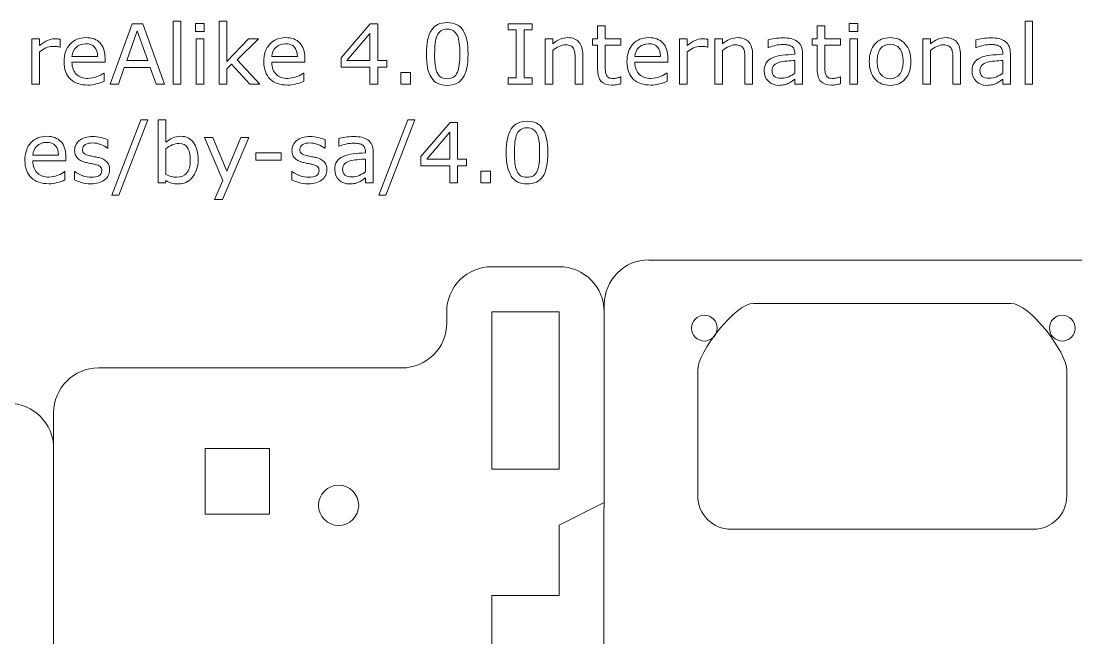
# Model space of a CAD drawing. Header units: inches. Extents: x -10 to 269, y 89 to 239.
# Drawn here: x 119.2 to 213.5, y 156.9 to 212.1 of the extents above; entities that cross this region are included whole.
import ezdxf

# ---------------------------------------------------------------- set-up
doc = ezdxf.new("R2010")
doc.units = ezdxf.units.IN
doc.header["$MEASUREMENT"] = 0
doc.layers.add('LAYER_1_0', color=7, linetype='Continuous')

# ---------------------------------------------------------------- blocks, each defined once
blk = doc.blocks.new('block 17')
at = {"layer": 'LAYER_1_0', "color": 1, "lineweight": 5}
blk.add_lwpolyline([(167.271, 172.037), (167.271, 186.108), (161.241, 186.108), (161.241, 172.037), (167.271, 172.037)], dxfattribs=at)
blk = doc.blocks.new('block 35')
at = {"layer": 'LAYER_1_0', "color": 7, "lineweight": 5}
blk.add_open_spline([(161.241, 101.69), (160.176, 101.69), (159.153, 102.113), (158.399, 102.868), (157.645, 103.621), (157.222, 104.644), (157.222, 105.71), (157.222, 105.71), (157.222, 106.715), (157.222, 106.715), (157.222, 108.935), (155.423, 110.734), (153.203, 110.734), (153.203, 110.734), (126.093, 110.734), (126.093, 110.734), (123.874, 110.734), (122.074, 112.535), (122.074, 114.755), (122.074, 114.755), (122.074, 177.062), (122.074, 177.062), (122.074, 177.062), (122.078, 177.062), (122.078, 177.062), (122.078, 179.283), (123.877, 181.081), (126.097, 181.081), (126.097, 181.081), (153.203, 181.081), (153.203, 181.081), (155.423, 181.081), (157.222, 182.882), (157.222, 185.102), (157.222, 185.102), (157.222, 186.108), (157.222, 186.108), (157.222, 187.172), (157.645, 188.196), (158.399, 188.949), (159.153, 189.703), (160.176, 190.126), (161.241, 190.126), (161.241, 190.126), (167.271, 190.126), (167.271, 190.126), (169.491, 190.126), (171.29, 188.327), (171.29, 186.108), (171.29, 186.108), (171.29, 169.055), (171.29, 169.055), (171.29, 169.055), (167.271, 167.013), (167.271, 167.013), (167.271, 167.013), (167.271, 160.732), (167.271, 160.732), (167.271, 160.732), (161.241, 160.732), (161.241, 160.732), (161.241, 160.732), (161.241, 154.641), (161.241, 154.641), (161.241, 154.641), (167.271, 154.641), (167.271, 154.641), (167.271, 154.641), (167.271, 137.166), (167.271, 137.166), (167.271, 137.166), (161.241, 137.166), (161.241, 137.166), (161.241, 137.166), (161.241, 131.136), (161.241, 131.136), (161.241, 131.136), (167.271, 131.136), (167.271, 131.136), (167.271, 131.136), (167.271, 124.804), (167.271, 124.804), (167.271, 124.804), (171.29, 122.761), (171.29, 122.761), (171.29, 122.761), (171.29, 105.71), (171.29, 105.71), (171.29, 103.489), (169.491, 101.69), (167.271, 101.69), (167.271, 101.69), (161.241, 101.69), (161.241, 101.69)], degree=3, knots=[0, 0, 0, 0, 1, 1, 1, 2, 2, 2, 3, 3, 3, 4, 4, 4, 5, 5, 5, 6, 6, 6, 7, 7, 7, 8, 8, 8, 9, 9, 9, 10, 10, 10, 11, 11, 11, 12, 12, 12, 13, 13, 13, 14, 14, 14, 15, 15, 15, 16, 16, 16, 17, 17, 17, 18, 18, 18, 19, 19, 19, 20, 20, 20, 21, 21, 21, 22, 22, 22, 23, 23, 23, 24, 24, 24, 25, 25, 25, 26, 26, 26, 27, 27, 27, 28, 28, 28, 29, 29, 29, 30, 30, 30, 31, 31, 31, 31], dxfattribs=at)
blk = doc.blocks.new('block 49')
at = {"layer": 'LAYER_1_0', "color": 7, "lineweight": 5}
blk.add_open_spline([(68.298, 185.946), (68.298, 185.946), (68.298, 171.882), (68.298, 171.882), (68.298, 171.882), (73.824, 171.882), (73.824, 171.882), (73.824, 171.882), (73.824, 160.571), (73.824, 160.571), (73.824, 160.571), (73.83, 160.511), (73.83, 160.511), (73.83, 160.511), (84.963, 160.511), (84.963, 160.511), (84.963, 160.511), (84.963, 154.481), (84.963, 154.481), (84.963, 154.481), (73.83, 154.481), (73.83, 154.481), (73.83, 154.481), (73.824, 154.388), (73.824, 154.388), (73.824, 154.388), (73.824, 137.006), (73.824, 137.006), (73.824, 137.006), (84.895, 137.006), (84.895, 137.006), (84.895, 137.006), (84.895, 130.976), (84.895, 130.976), (84.895, 130.976), (73.824, 130.976), (73.824, 130.976), (73.824, 130.976), (73.824, 119.619), (73.824, 119.619), (73.824, 119.619), (68.298, 119.619), (68.298, 119.619), (68.298, 119.619), (68.298, 105.548), (68.298, 105.548), (68.298, 105.548), (73.824, 105.548), (73.824, 105.548), (73.824, 105.548), (73.824, 101.529), (73.824, 101.529), (73.824, 101.529), (81.865, 101.529), (81.865, 101.529), (84.087, 101.529), (85.885, 103.327), (85.885, 105.548), (85.885, 105.548), (85.998, 109.511), (85.998, 109.511), (85.998, 111.73), (87.798, 113.529), (90.019, 113.529), (90.019, 113.529), (118.167, 113.529), (118.167, 113.529), (120.387, 113.529), (122.074, 115.389), (122.074, 117.608), (122.074, 117.608), (122.074, 173.892), (122.074, 173.892), (122.074, 176.111), (120.275, 177.91), (118.056, 177.91), (118.056, 177.91), (89.905, 177.91), (89.905, 177.91), (87.685, 177.91), (85.885, 179.71), (85.885, 181.929), (85.885, 181.929), (85.885, 185.946), (85.885, 185.946), (85.885, 188.165), (84.087, 189.964), (81.865, 189.964), (81.865, 189.964), (73.824, 189.964), (73.824, 189.964), (73.824, 189.964), (73.824, 185.946), (73.824, 185.946), (73.824, 185.946), (68.298, 185.946), (68.298, 185.946)], degree=3, knots=[0, 0, 0, 0, 1, 1, 1, 2, 2, 2, 3, 3, 3, 4, 4, 4, 5, 5, 5, 6, 6, 6, 7, 7, 7, 8, 8, 8, 9, 9, 9, 10, 10, 10, 11, 11, 11, 12, 12, 12, 13, 13, 13, 14, 14, 14, 15, 15, 15, 16, 16, 16, 17, 17, 17, 18, 18, 18, 19, 19, 19, 20, 20, 20, 21, 21, 21, 22, 22, 22, 23, 23, 23, 24, 24, 24, 25, 25, 25, 26, 26, 26, 27, 27, 27, 28, 28, 28, 29, 29, 29, 30, 30, 30, 31, 31, 31, 32, 32, 32, 32], dxfattribs=at)
blk = doc.blocks.new('block 51')
at = {"layer": 'LAYER_1_0', "color": 1, "lineweight": 5}
blk.add_open_spline([(149.352, 168.793), (149.352, 169.787), (148.547, 170.593), (147.553, 170.593), (146.558, 170.593), (145.752, 169.787), (145.752, 168.793), (145.752, 167.799), (146.558, 166.993), (147.553, 166.993), (148.547, 166.993), (149.352, 167.799), (149.352, 168.793)], degree=3, knots=[0, 0, 0, 0, 1, 1, 1, 2, 2, 2, 3, 3, 3, 4, 4, 4, 4], dxfattribs=at)
blk = doc.blocks.new('block 52')
at = {"layer": 'LAYER_1_0', "color": 1, "lineweight": 5}
blk.add_lwpolyline([(135.615, 168.002), (141.367, 168.002), (141.367, 173.878), (135.615, 173.878), (135.615, 168.002)], dxfattribs=at)
blk = doc.blocks.new('block 53')
at = {"layer": 'LAYER_1_0', "color": 1, "lineweight": 5}
blk.add_open_spline([(181.398, 184.635), (181.398, 185.27), (180.883, 185.785), (180.248, 185.785), (179.613, 185.785), (179.098, 185.27), (179.098, 184.635), (179.098, 183.999), (179.613, 183.485), (180.248, 183.485), (180.883, 183.485), (181.398, 183.999), (181.398, 184.635)], degree=3, knots=[0, 0, 0, 0, 1, 1, 1, 2, 2, 2, 3, 3, 3, 4, 4, 4, 4], dxfattribs=at)
blk = doc.blocks.new('block 54')
at = {"layer": 'LAYER_1_0', "color": 1, "lineweight": 5}
blk.add_open_spline([(213.397, 184.635), (213.397, 185.27), (212.883, 185.785), (212.248, 185.785), (211.612, 185.785), (211.098, 185.27), (211.098, 184.635), (211.098, 183.999), (211.612, 183.485), (212.248, 183.485), (212.883, 183.485), (213.397, 183.999), (213.397, 184.635)], degree=3, knots=[0, 0, 0, 0, 1, 1, 1, 2, 2, 2, 3, 3, 3, 4, 4, 4, 4], dxfattribs=at)
blk = doc.blocks.new('block 57')
at = {"layer": 'LAYER_1_0', "color": 1, "lineweight": 5}
blk.add_open_spline([(209.651, 166.65), (211.308, 166.65), (212.651, 167.993), (212.651, 169.65), (212.651, 169.65), (212.651, 180.849), (212.651, 180.849), (212.651, 182.505), (209.307, 186.849), (207.651, 186.849), (207.651, 186.849), (184.652, 186.849), (184.652, 186.849), (182.995, 186.849), (179.652, 182.505), (179.652, 180.849), (179.652, 180.849), (179.652, 169.65), (179.652, 169.65), (179.652, 167.993), (180.995, 166.65), (182.652, 166.65), (182.652, 166.65), (209.651, 166.65), (209.651, 166.65)], degree=3, knots=[0, 0, 0, 0, 1, 1, 1, 2, 2, 2, 3, 3, 3, 4, 4, 4, 5, 5, 5, 6, 6, 6, 7, 7, 7, 8, 8, 8, 8], dxfattribs=at)
blk = doc.blocks.new('block 58')
at = {"layer": 'LAYER_1_0', "color": 7, "lineweight": 5}
blk.add_open_spline([(202.71, 140.5), (202.71, 140.5), (222.537, 140.5), (222.537, 140.5), (222.537, 140.5), (222.537, 166.731), (222.537, 166.731), (222.537, 166.731), (228.012, 166.743), (228.012, 166.743), (228.012, 166.743), (228.002, 171.941), (228.002, 171.941), (228.002, 171.941), (220.596, 171.925), (220.596, 171.925), (220.596, 171.925), (220.6, 169.713), (220.6, 169.713), (220.6, 169.713), (217.693, 169.707), (217.693, 169.707), (217.693, 169.707), (217.687, 171.919), (217.687, 171.919), (217.687, 171.919), (215.347, 171.914), (215.347, 171.914), (215.347, 171.914), (215.341, 175.453), (215.341, 175.453), (215.341, 175.453), (217.681, 175.458), (217.681, 175.458), (217.681, 175.458), (217.676, 177.669), (217.676, 177.669), (217.676, 177.669), (220.583, 177.675), (220.583, 177.675), (220.583, 177.675), (220.589, 175.464), (220.589, 175.464), (220.589, 175.464), (227.993, 175.482), (227.993, 175.482), (227.993, 175.482), (227.981, 180.678), (227.981, 180.678), (227.981, 180.678), (222.537, 180.666), (222.537, 180.666), (222.537, 180.666), (222.537, 188.825), (222.537, 188.825), (222.537, 188.825), (219.278, 190.725), (219.278, 190.725), (219.278, 190.725), (175.295, 190.725), (175.295, 190.725), (175.295, 190.725), (175.295, 190.747), (175.295, 190.747), (173.086, 190.747), (171.296, 188.94), (171.296, 186.711), (171.296, 186.711), (171.259, 150.344), (171.259, 150.344), (171.259, 148.134), (173.066, 146.343), (175.295, 146.343), (175.295, 146.343), (185.913, 146.343), (185.913, 146.343), (185.913, 146.343), (189.738, 140.5), (189.738, 140.5), (189.738, 140.5), (197.205, 140.5), (197.205, 140.5), (197.205, 140.5), (197.205, 140.478), (197.205, 140.478), (197.205, 140.478), (197.205, 134.972), (197.205, 134.972), (197.205, 134.972), (202.71, 134.972), (202.71, 134.972), (202.71, 134.972), (202.71, 140.478), (202.71, 140.478), (202.71, 140.478), (202.71, 140.5), (202.71, 140.5)], degree=3, knots=[0, 0, 0, 0, 1, 1, 1, 2, 2, 2, 3, 3, 3, 4, 4, 4, 5, 5, 5, 6, 6, 6, 7, 7, 7, 8, 8, 8, 9, 9, 9, 10, 10, 10, 11, 11, 11, 12, 12, 12, 13, 13, 13, 14, 14, 14, 15, 15, 15, 16, 16, 16, 17, 17, 17, 18, 18, 18, 19, 19, 19, 20, 20, 20, 21, 21, 21, 22, 22, 22, 23, 23, 23, 24, 24, 24, 25, 25, 25, 26, 26, 26, 27, 27, 27, 28, 28, 28, 29, 29, 29, 30, 30, 30, 31, 31, 31, 32, 32, 32, 32], dxfattribs=at)
blk = doc.blocks.new('block 65')
at = {"layer": 'LAYER_1_0', "color": 7, "lineweight": 5}
for points in [[(132, 206.452), (131.238, 206.452), (130.713, 207.951), (128.39, 207.951), (127.866, 206.452), (127.138, 206.452), (129.093, 211.843), (130.045, 211.843), (132, 206.452)], [(133.459, 206.452), (132.776, 206.452), (132.776, 212.085), (133.459, 212.085), (133.459, 206.452)], [(135.537, 211.17), (134.765, 211.17), (134.765, 211.876), (135.537, 211.876), (135.537, 211.17)], [(140.513, 206.452), (139.611, 206.452), (137.986, 208.221), (137.547, 207.803), (137.547, 206.452), (136.864, 206.452), (136.864, 212.085), (137.547, 212.085), (137.547, 208.487), (139.504, 210.498), (140.38, 210.498), (138.495, 208.629), (140.513, 206.452)], [(151.853, 207.973), (151.048, 207.973), (151.048, 206.452), (150.354, 206.452), (150.354, 207.973), (147.774, 207.973), (147.774, 208.806), (150.383, 211.843), (151.048, 211.843), (151.048, 208.558), (151.853, 208.558), (151.853, 207.973)], [(164.842, 206.452), (162.714, 206.452), (162.714, 207.003), (163.42, 207.003), (163.42, 211.292), (162.714, 211.292), (162.714, 211.843), (164.842, 211.843), (164.842, 211.292), (164.136, 211.292), (164.136, 207.003), (164.842, 207.003), (164.842, 206.452)], [(193.975, 211.17), (193.203, 211.17), (193.203, 211.876), (193.975, 211.876), (193.975, 211.17)], [(209.597, 206.452), (208.914, 206.452), (208.914, 212.085), (209.597, 212.085), (209.597, 206.452)], [(130.49, 208.569), (129.552, 211.209), (128.61, 208.569), (130.49, 208.569)], [(135.493, 206.452), (134.809, 206.452), (134.809, 210.498), (135.493, 210.498), (135.493, 206.452)], [(150.354, 208.558), (150.354, 210.963), (148.288, 208.558), (150.354, 208.558)], [(193.931, 206.452), (193.247, 206.452), (193.247, 210.498), (193.931, 210.498), (193.931, 206.452)], [(153.984, 206.452), (153.124, 206.452), (153.124, 207.488), (153.984, 207.488), (153.984, 206.452)], [(130.506, 203.266), (127.913, 196.53), (127.287, 196.53), (129.869, 203.266), (130.506, 203.266)], [(154.381, 203.266), (151.787, 196.53), (151.161, 196.53), (153.743, 203.266), (154.381, 203.266)], [(158.991, 199.154), (158.186, 199.154), (158.186, 197.633), (157.492, 197.633), (157.492, 199.154), (154.912, 199.154), (154.912, 199.986), (157.52, 203.023), (158.186, 203.023), (158.186, 199.738), (158.991, 199.738), (158.991, 199.154)], [(157.492, 199.738), (157.492, 202.144), (155.426, 199.738), (157.492, 199.738)], [(139.526, 201.678), (137.165, 196.144), (136.446, 196.144), (137.191, 197.831), (135.579, 201.678), (136.321, 201.678), (137.56, 198.683), (138.819, 201.678), (139.526, 201.678)], [(142.41, 199.661), (140.15, 199.661), (140.15, 200.311), (142.41, 200.311), (142.41, 199.661)], [(161.121, 197.633), (160.261, 197.633), (160.261, 198.669), (161.121, 198.669), (161.121, 197.633)]]:
    blk.add_lwpolyline(points, dxfattribs=at)
for points, knots in [([(159.126, 209.152), (159.126, 208.184), (158.974, 207.473), (158.672, 207.02), (158.369, 206.568), (157.899, 206.342), (157.263, 206.342), (156.616, 206.342), (156.144, 206.571), (155.846, 207.03), (155.548, 207.488), (155.4, 208.193), (155.4, 209.144), (155.4, 210.102), (155.551, 210.81), (155.852, 211.268), (156.153, 211.724), (156.623, 211.953), (157.263, 211.953), (157.909, 211.953), (158.381, 211.721), (158.679, 211.257), (158.977, 210.792), (159.126, 210.09), (159.126, 209.152)], [0, 0, 0, 0, 1, 1, 1, 2, 2, 2, 3, 3, 3, 4, 4, 4, 5, 5, 5, 6, 6, 6, 7, 7, 7, 8, 8, 8, 8]), ([(158.171, 207.506), (158.255, 207.702), (158.312, 207.932), (158.342, 208.197), (158.372, 208.461), (158.387, 208.78), (158.387, 209.152), (158.387, 209.519), (158.372, 209.837), (158.342, 210.108), (158.312, 210.379), (158.254, 210.608), (158.167, 210.796), (158.083, 210.982), (157.968, 211.122), (157.823, 211.217), (157.678, 211.311), (157.491, 211.358), (157.263, 211.358), (157.037, 211.358), (156.85, 211.311), (156.703, 211.217), (156.554, 211.122), (156.437, 210.98), (156.351, 210.789), (156.269, 210.61), (156.213, 210.377), (156.183, 210.09), (156.153, 209.802), (156.138, 209.487), (156.138, 209.144), (156.138, 208.767), (156.151, 208.452), (156.178, 208.198), (156.204, 207.944), (156.261, 207.718), (156.348, 207.517), (156.427, 207.328), (156.539, 207.185), (156.685, 207.086), (156.83, 206.987), (157.022, 206.937), (157.263, 206.937), (157.489, 206.937), (157.676, 206.985), (157.825, 207.078), (157.974, 207.173), (158.09, 207.315), (158.171, 207.506)], [0, 0, 0, 0, 1, 1, 1, 2, 2, 2, 3, 3, 3, 4, 4, 4, 5, 5, 5, 6, 6, 6, 7, 7, 7, 8, 8, 8, 9, 9, 9, 10, 10, 10, 11, 11, 11, 12, 12, 12, 13, 13, 13, 14, 14, 14, 15, 15, 15, 16, 16, 16, 16]), ([(172.791, 206.48), (172.664, 206.446), (172.524, 206.418), (172.374, 206.397), (172.223, 206.375), (172.088, 206.364), (171.97, 206.364), (171.558, 206.364), (171.244, 206.475), (171.029, 206.698), (170.815, 206.921), (170.708, 207.277), (170.708, 207.769), (170.708, 207.769), (170.708, 209.925), (170.708, 209.925), (170.708, 209.925), (170.245, 209.925), (170.245, 209.925), (170.245, 209.925), (170.245, 210.498), (170.245, 210.498), (170.245, 210.498), (170.708, 210.498), (170.708, 210.498), (170.708, 210.498), (170.708, 211.655), (170.708, 211.655), (170.708, 211.655), (171.391, 211.655), (171.391, 211.655), (171.391, 211.655), (171.391, 210.498), (171.391, 210.498), (171.391, 210.498), (172.791, 210.498), (172.791, 210.498), (172.791, 210.498), (172.791, 209.925), (172.791, 209.925), (172.791, 209.925), (171.391, 209.925), (171.391, 209.925), (171.391, 209.925), (171.391, 208.075), (171.391, 208.075), (171.391, 207.862), (171.396, 207.695), (171.406, 207.575), (171.415, 207.455), (171.449, 207.344), (171.507, 207.24), (171.559, 207.142), (171.632, 207.071), (171.725, 207.027), (171.818, 206.982), (171.959, 206.959), (172.149, 206.959), (172.259, 206.959), (172.375, 206.976), (172.496, 207.009), (172.615, 207.042), (172.702, 207.069), (172.755, 207.091), (172.755, 207.091), (172.791, 207.091), (172.791, 207.091), (172.791, 207.091), (172.791, 206.48), (172.791, 206.48)], [0, 0, 0, 0, 1, 1, 1, 2, 2, 2, 3, 3, 3, 4, 4, 4, 5, 5, 5, 6, 6, 6, 7, 7, 7, 8, 8, 8, 9, 9, 9, 10, 10, 10, 11, 11, 11, 12, 12, 12, 13, 13, 13, 14, 14, 14, 15, 15, 15, 16, 16, 16, 17, 17, 17, 18, 18, 18, 19, 19, 19, 20, 20, 20, 21, 21, 21, 22, 22, 22, 23, 23, 23, 23]), ([(192.423, 206.48), (192.295, 206.446), (192.155, 206.418), (192.004, 206.397), (191.854, 206.375), (191.72, 206.364), (191.601, 206.364), (191.189, 206.364), (190.876, 206.475), (190.661, 206.698), (190.447, 206.921), (190.339, 207.277), (190.339, 207.769), (190.339, 207.769), (190.339, 209.925), (190.339, 209.925), (190.339, 209.925), (189.876, 209.925), (189.876, 209.925), (189.876, 209.925), (189.876, 210.498), (189.876, 210.498), (189.876, 210.498), (190.339, 210.498), (190.339, 210.498), (190.339, 210.498), (190.339, 211.655), (190.339, 211.655), (190.339, 211.655), (191.023, 211.655), (191.023, 211.655), (191.023, 211.655), (191.023, 210.498), (191.023, 210.498), (191.023, 210.498), (192.423, 210.498), (192.423, 210.498), (192.423, 210.498), (192.423, 209.925), (192.423, 209.925), (192.423, 209.925), (191.023, 209.925), (191.023, 209.925), (191.023, 209.925), (191.023, 208.075), (191.023, 208.075), (191.023, 207.862), (191.027, 207.695), (191.037, 207.575), (191.047, 207.455), (191.08, 207.344), (191.138, 207.24), (191.191, 207.142), (191.264, 207.071), (191.356, 207.027), (191.449, 206.982), (191.59, 206.959), (191.781, 206.959), (191.891, 206.959), (192.007, 206.976), (192.126, 207.009), (192.247, 207.042), (192.334, 207.069), (192.387, 207.091), (192.387, 207.091), (192.423, 207.091), (192.423, 207.091), (192.423, 207.091), (192.423, 206.48), (192.423, 206.48)], [0, 0, 0, 0, 1, 1, 1, 2, 2, 2, 3, 3, 3, 4, 4, 4, 5, 5, 5, 6, 6, 6, 7, 7, 7, 8, 8, 8, 9, 9, 9, 10, 10, 10, 11, 11, 11, 12, 12, 12, 13, 13, 13, 14, 14, 14, 15, 15, 15, 16, 16, 16, 17, 17, 17, 18, 18, 18, 19, 19, 19, 20, 20, 20, 21, 21, 21, 22, 22, 22, 23, 23, 23, 23]), ([(122.662, 209.759), (122.662, 209.759), (122.625, 209.759), (122.625, 209.759), (122.524, 209.783), (122.426, 209.799), (122.33, 209.81), (122.235, 209.821), (122.123, 209.825), (121.993, 209.825), (121.782, 209.825), (121.58, 209.779), (121.385, 209.686), (121.189, 209.593), (121.001, 209.473), (120.821, 209.326), (120.821, 209.326), (120.821, 206.452), (120.821, 206.452), (120.821, 206.452), (120.137, 206.452), (120.137, 206.452), (120.137, 206.452), (120.137, 210.498), (120.137, 210.498), (120.137, 210.498), (120.821, 210.498), (120.821, 210.498), (120.821, 210.498), (120.821, 209.901), (120.821, 209.901), (121.091, 210.118), (121.328, 210.272), (121.535, 210.362), (121.741, 210.453), (121.951, 210.498), (122.166, 210.498), (122.284, 210.498), (122.369, 210.495), (122.423, 210.489), (122.476, 210.483), (122.555, 210.472), (122.662, 210.455), (122.662, 210.455), (122.662, 209.759), (122.662, 209.759)], [0, 0, 0, 0, 1, 1, 1, 2, 2, 2, 3, 3, 3, 4, 4, 4, 5, 5, 5, 6, 6, 6, 7, 7, 7, 8, 8, 8, 9, 9, 9, 10, 10, 10, 11, 11, 11, 12, 12, 12, 13, 13, 13, 14, 14, 14, 15, 15, 15, 15]), ([(126.672, 208.414), (126.672, 208.414), (123.717, 208.414), (123.717, 208.414), (123.717, 208.166), (123.754, 207.948), (123.829, 207.763), (123.903, 207.578), (124.004, 207.426), (124.134, 207.308), (124.259, 207.191), (124.406, 207.104), (124.578, 207.047), (124.749, 206.988), (124.937, 206.959), (125.143, 206.959), (125.416, 206.959), (125.691, 207.014), (125.968, 207.123), (126.244, 207.232), (126.442, 207.339), (126.559, 207.444), (126.559, 207.444), (126.595, 207.444), (126.595, 207.444), (126.595, 207.444), (126.595, 206.703), (126.595, 206.703), (126.366, 206.607), (126.132, 206.526), (125.894, 206.462), (125.655, 206.397), (125.405, 206.364), (125.143, 206.364), (124.474, 206.364), (123.951, 206.545), (123.575, 206.908), (123.2, 207.271), (123.012, 207.786), (123.012, 208.454), (123.012, 209.114), (123.191, 209.638), (123.551, 210.027), (123.911, 210.415), (124.385, 210.608), (124.972, 210.608), (125.516, 210.608), (125.935, 210.45), (126.23, 210.133), (126.524, 209.816), (126.672, 209.366), (126.672, 208.782), (126.672, 208.782), (126.672, 208.414), (126.672, 208.414)], [0, 0, 0, 0, 1, 1, 1, 2, 2, 2, 3, 3, 3, 4, 4, 4, 5, 5, 5, 6, 6, 6, 7, 7, 7, 8, 8, 8, 9, 9, 9, 10, 10, 10, 11, 11, 11, 12, 12, 12, 13, 13, 13, 14, 14, 14, 15, 15, 15, 16, 16, 16, 17, 17, 17, 18, 18, 18, 18]), ([(144.527, 208.414), (144.527, 208.414), (141.572, 208.414), (141.572, 208.414), (141.572, 208.166), (141.61, 207.948), (141.684, 207.763), (141.758, 207.578), (141.86, 207.426), (141.989, 207.308), (142.114, 207.191), (142.261, 207.104), (142.433, 207.047), (142.604, 206.988), (142.793, 206.959), (142.999, 206.959), (143.272, 206.959), (143.546, 207.014), (143.823, 207.123), (144.1, 207.232), (144.297, 207.339), (144.414, 207.444), (144.414, 207.444), (144.45, 207.444), (144.45, 207.444), (144.45, 207.444), (144.45, 206.703), (144.45, 206.703), (144.221, 206.607), (143.987, 206.526), (143.749, 206.462), (143.511, 206.397), (143.261, 206.364), (142.998, 206.364), (142.329, 206.364), (141.806, 206.545), (141.43, 206.908), (141.055, 207.271), (140.867, 207.786), (140.867, 208.454), (140.867, 209.114), (141.047, 209.638), (141.406, 210.027), (141.766, 210.415), (142.24, 210.608), (142.827, 210.608), (143.371, 210.608), (143.79, 210.45), (144.085, 210.133), (144.379, 209.816), (144.527, 209.366), (144.527, 208.782), (144.527, 208.782), (144.527, 208.414), (144.527, 208.414)], [0, 0, 0, 0, 1, 1, 1, 2, 2, 2, 3, 3, 3, 4, 4, 4, 5, 5, 5, 6, 6, 6, 7, 7, 7, 8, 8, 8, 9, 9, 9, 10, 10, 10, 11, 11, 11, 12, 12, 12, 13, 13, 13, 14, 14, 14, 15, 15, 15, 16, 16, 16, 17, 17, 17, 18, 18, 18, 18]), ([(169.382, 206.452), (169.382, 206.452), (168.698, 206.452), (168.698, 206.452), (168.698, 206.452), (168.698, 208.753), (168.698, 208.753), (168.698, 208.939), (168.687, 209.113), (168.666, 209.276), (168.645, 209.439), (168.605, 209.566), (168.548, 209.658), (168.488, 209.759), (168.401, 209.834), (168.288, 209.884), (168.176, 209.933), (168.029, 209.958), (167.85, 209.958), (167.666, 209.958), (167.472, 209.912), (167.271, 209.821), (167.07, 209.729), (166.877, 209.612), (166.692, 209.47), (166.692, 209.47), (166.692, 206.452), (166.692, 206.452), (166.692, 206.452), (166.008, 206.452), (166.008, 206.452), (166.008, 206.452), (166.008, 210.498), (166.008, 210.498), (166.008, 210.498), (166.692, 210.498), (166.692, 210.498), (166.692, 210.498), (166.692, 210.047), (166.692, 210.047), (166.904, 210.223), (167.123, 210.361), (167.349, 210.46), (167.575, 210.559), (167.806, 210.608), (168.045, 210.608), (168.479, 210.608), (168.811, 210.477), (169.039, 210.214), (169.268, 209.951), (169.382, 209.572), (169.382, 209.077), (169.382, 209.077), (169.382, 206.452), (169.382, 206.452)], [0, 0, 0, 0, 1, 1, 1, 2, 2, 2, 3, 3, 3, 4, 4, 4, 5, 5, 5, 6, 6, 6, 7, 7, 7, 8, 8, 8, 9, 9, 9, 10, 10, 10, 11, 11, 11, 12, 12, 12, 13, 13, 13, 14, 14, 14, 15, 15, 15, 16, 16, 16, 17, 17, 17, 18, 18, 18, 18]), ([(176.989, 208.414), (176.989, 208.414), (174.035, 208.414), (174.035, 208.414), (174.035, 208.166), (174.072, 207.948), (174.146, 207.763), (174.22, 207.578), (174.322, 207.426), (174.452, 207.308), (174.576, 207.191), (174.724, 207.104), (174.895, 207.047), (175.066, 206.988), (175.255, 206.959), (175.461, 206.959), (175.734, 206.959), (176.009, 207.014), (176.285, 207.123), (176.562, 207.232), (176.759, 207.339), (176.876, 207.444), (176.876, 207.444), (176.912, 207.444), (176.912, 207.444), (176.912, 207.444), (176.912, 206.703), (176.912, 206.703), (176.683, 206.607), (176.45, 206.526), (176.211, 206.462), (175.973, 206.397), (175.722, 206.364), (175.46, 206.364), (174.791, 206.364), (174.268, 206.545), (173.893, 206.908), (173.517, 207.271), (173.329, 207.786), (173.329, 208.454), (173.329, 209.114), (173.509, 209.638), (173.869, 210.027), (174.228, 210.415), (174.702, 210.608), (175.289, 210.608), (175.833, 210.608), (176.252, 210.45), (176.547, 210.133), (176.842, 209.816), (176.989, 209.366), (176.989, 208.782), (176.989, 208.782), (176.989, 208.414), (176.989, 208.414)], [0, 0, 0, 0, 1, 1, 1, 2, 2, 2, 3, 3, 3, 4, 4, 4, 5, 5, 5, 6, 6, 6, 7, 7, 7, 8, 8, 8, 9, 9, 9, 10, 10, 10, 11, 11, 11, 12, 12, 12, 13, 13, 13, 14, 14, 14, 15, 15, 15, 16, 16, 16, 17, 17, 17, 18, 18, 18, 18]), ([(180.554, 209.759), (180.554, 209.759), (180.517, 209.759), (180.517, 209.759), (180.416, 209.783), (180.318, 209.799), (180.222, 209.81), (180.127, 209.821), (180.015, 209.825), (179.885, 209.825), (179.674, 209.825), (179.472, 209.779), (179.277, 209.686), (179.081, 209.593), (178.893, 209.473), (178.713, 209.326), (178.713, 209.326), (178.713, 206.452), (178.713, 206.452), (178.713, 206.452), (178.029, 206.452), (178.029, 206.452), (178.029, 206.452), (178.029, 210.498), (178.029, 210.498), (178.029, 210.498), (178.713, 210.498), (178.713, 210.498), (178.713, 210.498), (178.713, 209.901), (178.713, 209.901), (178.983, 210.118), (179.22, 210.272), (179.427, 210.362), (179.633, 210.453), (179.843, 210.498), (180.058, 210.498), (180.176, 210.498), (180.262, 210.495), (180.315, 210.489), (180.368, 210.483), (180.448, 210.472), (180.554, 210.455), (180.554, 210.455), (180.554, 209.759), (180.554, 209.759)], [0, 0, 0, 0, 1, 1, 1, 2, 2, 2, 3, 3, 3, 4, 4, 4, 5, 5, 5, 6, 6, 6, 7, 7, 7, 8, 8, 8, 9, 9, 9, 10, 10, 10, 11, 11, 11, 12, 12, 12, 13, 13, 13, 14, 14, 14, 15, 15, 15, 15]), ([(184.564, 206.452), (184.564, 206.452), (183.88, 206.452), (183.88, 206.452), (183.88, 206.452), (183.88, 208.753), (183.88, 208.753), (183.88, 208.939), (183.87, 209.113), (183.848, 209.276), (183.827, 209.439), (183.787, 209.566), (183.729, 209.658), (183.669, 209.759), (183.583, 209.834), (183.47, 209.884), (183.358, 209.933), (183.212, 209.958), (183.032, 209.958), (182.847, 209.958), (182.654, 209.912), (182.453, 209.821), (182.251, 209.729), (182.058, 209.612), (181.874, 209.47), (181.874, 209.47), (181.874, 206.452), (181.874, 206.452), (181.874, 206.452), (181.19, 206.452), (181.19, 206.452), (181.19, 206.452), (181.19, 210.498), (181.19, 210.498), (181.19, 210.498), (181.874, 210.498), (181.874, 210.498), (181.874, 210.498), (181.874, 210.047), (181.874, 210.047), (182.085, 210.223), (182.304, 210.361), (182.53, 210.46), (182.756, 210.559), (182.988, 210.608), (183.226, 210.608), (183.661, 210.608), (183.993, 210.477), (184.221, 210.214), (184.45, 209.951), (184.564, 209.572), (184.564, 209.077), (184.564, 209.077), (184.564, 206.452), (184.564, 206.452)], [0, 0, 0, 0, 1, 1, 1, 2, 2, 2, 3, 3, 3, 4, 4, 4, 5, 5, 5, 6, 6, 6, 7, 7, 7, 8, 8, 8, 9, 9, 9, 10, 10, 10, 11, 11, 11, 12, 12, 12, 13, 13, 13, 14, 14, 14, 15, 15, 15, 16, 16, 16, 17, 17, 17, 18, 18, 18, 18]), ([(189.02, 206.452), (189.02, 206.452), (188.337, 206.452), (188.337, 206.452), (188.337, 206.452), (188.337, 206.884), (188.337, 206.884), (188.277, 206.843), (188.196, 206.785), (188.094, 206.712), (187.992, 206.639), (187.893, 206.58), (187.797, 206.537), (187.684, 206.482), (187.554, 206.435), (187.407, 206.398), (187.261, 206.361), (187.09, 206.342), (186.893, 206.342), (186.53, 206.342), (186.222, 206.462), (185.97, 206.703), (185.718, 206.944), (185.592, 207.251), (185.592, 207.625), (185.592, 207.931), (185.657, 208.178), (185.788, 208.367), (185.919, 208.556), (186.106, 208.704), (186.348, 208.813), (186.594, 208.921), (186.888, 208.994), (187.231, 209.033), (187.575, 209.072), (187.943, 209.101), (188.337, 209.12), (188.337, 209.12), (188.337, 209.225), (188.337, 209.225), (188.337, 209.38), (188.31, 209.508), (188.256, 209.61), (188.202, 209.712), (188.124, 209.792), (188.023, 209.85), (187.927, 209.905), (187.812, 209.943), (187.677, 209.962), (187.542, 209.981), (187.401, 209.991), (187.254, 209.991), (187.077, 209.991), (186.878, 209.967), (186.659, 209.921), (186.44, 209.873), (186.214, 209.805), (185.981, 209.715), (185.981, 209.715), (185.945, 209.715), (185.945, 209.715), (185.945, 209.715), (185.945, 210.403), (185.945, 210.403), (186.078, 210.439), (186.269, 210.479), (186.52, 210.521), (186.771, 210.565), (187.018, 210.586), (187.262, 210.586), (187.547, 210.586), (187.795, 210.563), (188.005, 210.516), (188.217, 210.469), (188.4, 210.389), (188.554, 210.275), (188.705, 210.164), (188.822, 210.021), (188.901, 209.845), (188.981, 209.67), (189.02, 209.451), (189.02, 209.192), (189.02, 209.192), (189.02, 206.452), (189.02, 206.452)], [0, 0, 0, 0, 1, 1, 1, 2, 2, 2, 3, 3, 3, 4, 4, 4, 5, 5, 5, 6, 6, 6, 7, 7, 7, 8, 8, 8, 9, 9, 9, 10, 10, 10, 11, 11, 11, 12, 12, 12, 13, 13, 13, 14, 14, 14, 15, 15, 15, 16, 16, 16, 17, 17, 17, 18, 18, 18, 19, 19, 19, 20, 20, 20, 21, 21, 21, 22, 22, 22, 23, 23, 23, 24, 24, 24, 25, 25, 25, 26, 26, 26, 27, 27, 27, 28, 28, 28, 28]), ([(198.72, 208.474), (198.72, 207.815), (198.551, 207.295), (198.214, 206.914), (197.876, 206.533), (197.424, 206.342), (196.859, 206.342), (196.287, 206.342), (195.834, 206.533), (195.498, 206.914), (195.162, 207.295), (194.993, 207.815), (194.993, 208.474), (194.993, 209.132), (195.162, 209.652), (195.498, 210.035), (195.834, 210.417), (196.287, 210.608), (196.859, 210.608), (197.424, 210.608), (197.876, 210.417), (198.214, 210.035), (198.551, 209.652), (198.72, 209.132), (198.72, 208.474)], [0, 0, 0, 0, 1, 1, 1, 2, 2, 2, 3, 3, 3, 4, 4, 4, 5, 5, 5, 6, 6, 6, 7, 7, 7, 8, 8, 8, 8]), ([(203.15, 206.452), (203.15, 206.452), (202.467, 206.452), (202.467, 206.452), (202.467, 206.452), (202.467, 208.753), (202.467, 208.753), (202.467, 208.939), (202.456, 209.113), (202.434, 209.276), (202.412, 209.439), (202.373, 209.566), (202.316, 209.658), (202.256, 209.759), (202.169, 209.834), (202.057, 209.884), (201.944, 209.933), (201.798, 209.958), (201.618, 209.958), (201.433, 209.958), (201.24, 209.912), (201.039, 209.821), (200.838, 209.729), (200.645, 209.612), (200.46, 209.47), (200.46, 209.47), (200.46, 206.452), (200.46, 206.452), (200.46, 206.452), (199.777, 206.452), (199.777, 206.452), (199.777, 206.452), (199.777, 210.498), (199.777, 210.498), (199.777, 210.498), (200.46, 210.498), (200.46, 210.498), (200.46, 210.498), (200.46, 210.047), (200.46, 210.047), (200.672, 210.223), (200.89, 210.361), (201.116, 210.46), (201.342, 210.559), (201.574, 210.608), (201.812, 210.608), (202.247, 210.608), (202.579, 210.477), (202.808, 210.214), (203.036, 209.951), (203.15, 209.572), (203.15, 209.077), (203.15, 209.077), (203.15, 206.452), (203.15, 206.452)], [0, 0, 0, 0, 1, 1, 1, 2, 2, 2, 3, 3, 3, 4, 4, 4, 5, 5, 5, 6, 6, 6, 7, 7, 7, 8, 8, 8, 9, 9, 9, 10, 10, 10, 11, 11, 11, 12, 12, 12, 13, 13, 13, 14, 14, 14, 15, 15, 15, 16, 16, 16, 17, 17, 17, 18, 18, 18, 18]), ([(207.607, 206.452), (207.607, 206.452), (206.923, 206.452), (206.923, 206.452), (206.923, 206.452), (206.923, 206.884), (206.923, 206.884), (206.863, 206.843), (206.782, 206.785), (206.68, 206.712), (206.578, 206.639), (206.479, 206.58), (206.383, 206.537), (206.27, 206.482), (206.14, 206.435), (205.994, 206.398), (205.847, 206.361), (205.675, 206.342), (205.478, 206.342), (205.116, 206.342), (204.809, 206.462), (204.556, 206.703), (204.304, 206.944), (204.178, 207.251), (204.178, 207.625), (204.178, 207.931), (204.244, 208.178), (204.374, 208.367), (204.505, 208.556), (204.692, 208.704), (204.935, 208.813), (205.179, 208.921), (205.473, 208.994), (205.817, 209.033), (206.16, 209.072), (206.529, 209.101), (206.923, 209.12), (206.923, 209.12), (206.923, 209.225), (206.923, 209.225), (206.923, 209.38), (206.896, 209.508), (206.842, 209.61), (206.787, 209.712), (206.71, 209.792), (206.609, 209.85), (206.513, 209.905), (206.397, 209.943), (206.263, 209.962), (206.128, 209.981), (205.987, 209.991), (205.841, 209.991), (205.662, 209.991), (205.464, 209.967), (205.245, 209.921), (205.026, 209.873), (204.8, 209.805), (204.567, 209.715), (204.567, 209.715), (204.531, 209.715), (204.531, 209.715), (204.531, 209.715), (204.531, 210.403), (204.531, 210.403), (204.663, 210.439), (204.855, 210.479), (205.106, 210.521), (205.357, 210.565), (205.604, 210.586), (205.848, 210.586), (206.133, 210.586), (206.38, 210.563), (206.592, 210.516), (206.803, 210.469), (206.985, 210.389), (207.139, 210.275), (207.292, 210.164), (207.407, 210.021), (207.487, 209.845), (207.567, 209.67), (207.607, 209.451), (207.607, 209.192), (207.607, 209.192), (207.607, 206.452), (207.607, 206.452)], [0, 0, 0, 0, 1, 1, 1, 2, 2, 2, 3, 3, 3, 4, 4, 4, 5, 5, 5, 6, 6, 6, 7, 7, 7, 8, 8, 8, 9, 9, 9, 10, 10, 10, 11, 11, 11, 12, 12, 12, 13, 13, 13, 14, 14, 14, 15, 15, 15, 16, 16, 16, 17, 17, 17, 18, 18, 18, 19, 19, 19, 20, 20, 20, 21, 21, 21, 22, 22, 22, 23, 23, 23, 24, 24, 24, 25, 25, 25, 26, 26, 26, 27, 27, 27, 28, 28, 28, 28]), ([(126.01, 208.932), (126.008, 209.291), (125.919, 209.568), (125.744, 209.763), (125.568, 209.959), (125.301, 210.057), (124.943, 210.057), (124.582, 210.057), (124.295, 209.949), (124.081, 209.734), (123.867, 209.519), (123.746, 209.252), (123.717, 208.932), (123.717, 208.932), (126.01, 208.932), (126.01, 208.932)], [0, 0, 0, 0, 1, 1, 1, 2, 2, 2, 3, 3, 3, 4, 4, 4, 5, 5, 5, 5]), ([(143.865, 208.932), (143.863, 209.291), (143.775, 209.568), (143.599, 209.763), (143.423, 209.959), (143.156, 210.057), (142.798, 210.057), (142.437, 210.057), (142.15, 209.949), (141.936, 209.734), (141.723, 209.519), (141.601, 209.252), (141.572, 208.932), (141.572, 208.932), (143.865, 208.932), (143.865, 208.932)], [0, 0, 0, 0, 1, 1, 1, 2, 2, 2, 3, 3, 3, 4, 4, 4, 5, 5, 5, 5]), ([(176.328, 208.932), (176.325, 209.291), (176.236, 209.568), (176.061, 209.763), (175.886, 209.959), (175.618, 210.057), (175.26, 210.057), (174.9, 210.057), (174.612, 209.949), (174.399, 209.734), (174.184, 209.519), (174.063, 209.252), (174.035, 208.932), (174.035, 208.932), (176.328, 208.932), (176.328, 208.932)], [0, 0, 0, 0, 1, 1, 1, 2, 2, 2, 3, 3, 3, 4, 4, 4, 5, 5, 5, 5]), ([(198.014, 208.474), (198.014, 208.994), (197.912, 209.38), (197.708, 209.633), (197.504, 209.887), (197.221, 210.013), (196.859, 210.013), (196.491, 210.013), (196.206, 209.887), (196.004, 209.633), (195.8, 209.38), (195.699, 208.994), (195.699, 208.474), (195.699, 207.97), (195.801, 207.588), (196.005, 207.328), (196.209, 207.067), (196.493, 206.937), (196.859, 206.937), (197.218, 206.937), (197.501, 207.066), (197.706, 207.324), (197.911, 207.582), (198.014, 207.965), (198.014, 208.474)], [0, 0, 0, 0, 1, 1, 1, 2, 2, 2, 3, 3, 3, 4, 4, 4, 5, 5, 5, 6, 6, 6, 7, 7, 7, 8, 8, 8, 8]), ([(188.337, 207.444), (188.337, 207.444), (188.337, 208.569), (188.337, 208.569), (188.131, 208.557), (187.889, 208.539), (187.61, 208.515), (187.331, 208.491), (187.11, 208.456), (186.948, 208.41), (186.753, 208.354), (186.597, 208.268), (186.477, 208.151), (186.357, 208.034), (186.297, 207.873), (186.297, 207.668), (186.297, 207.437), (186.367, 207.263), (186.506, 207.146), (186.645, 207.029), (186.857, 206.97), (187.141, 206.97), (187.378, 206.97), (187.595, 207.017), (187.791, 207.109), (187.987, 207.202), (188.169, 207.314), (188.337, 207.444)], [0, 0, 0, 0, 1, 1, 1, 2, 2, 2, 3, 3, 3, 4, 4, 4, 5, 5, 5, 6, 6, 6, 7, 7, 7, 8, 8, 8, 9, 9, 9, 9]), ([(206.923, 207.444), (206.923, 207.444), (206.923, 208.569), (206.923, 208.569), (206.717, 208.557), (206.475, 208.539), (206.196, 208.515), (205.917, 208.491), (205.696, 208.456), (205.533, 208.41), (205.34, 208.354), (205.183, 208.268), (205.063, 208.151), (204.944, 208.034), (204.884, 207.873), (204.884, 207.668), (204.884, 207.437), (204.953, 207.263), (205.092, 207.146), (205.231, 207.029), (205.442, 206.97), (205.728, 206.97), (205.964, 206.97), (206.181, 207.017), (206.377, 207.109), (206.574, 207.202), (206.756, 207.314), (206.923, 207.444)], [0, 0, 0, 0, 1, 1, 1, 2, 2, 2, 3, 3, 3, 4, 4, 4, 5, 5, 5, 6, 6, 6, 7, 7, 7, 8, 8, 8, 9, 9, 9, 9]), ([(134.995, 199.687), (134.995, 199.349), (134.947, 199.044), (134.852, 198.774), (134.757, 198.504), (134.628, 198.277), (134.467, 198.094), (134.295, 197.904), (134.107, 197.761), (133.902, 197.666), (133.697, 197.571), (133.471, 197.522), (133.225, 197.522), (132.995, 197.522), (132.795, 197.55), (132.624, 197.604), (132.453, 197.658), (132.284, 197.731), (132.118, 197.823), (132.118, 197.823), (132.074, 197.633), (132.074, 197.633), (132.074, 197.633), (131.434, 197.633), (131.434, 197.633), (131.434, 197.633), (131.434, 203.266), (131.434, 203.266), (131.434, 203.266), (132.118, 203.266), (132.118, 203.266), (132.118, 203.266), (132.118, 201.253), (132.118, 201.253), (132.308, 201.41), (132.51, 201.539), (132.725, 201.639), (132.94, 201.739), (133.182, 201.789), (133.45, 201.789), (133.927, 201.789), (134.304, 201.605), (134.58, 201.239), (134.857, 200.872), (134.995, 200.355), (134.995, 199.687)], [0, 0, 0, 0, 1, 1, 1, 2, 2, 2, 3, 3, 3, 4, 4, 4, 5, 5, 5, 6, 6, 6, 7, 7, 7, 8, 8, 8, 9, 9, 9, 10, 10, 10, 11, 11, 11, 12, 12, 12, 13, 13, 13, 14, 14, 14, 15, 15, 15, 15]), ([(166.263, 200.332), (166.263, 199.364), (166.112, 198.654), (165.809, 198.201), (165.506, 197.749), (165.036, 197.522), (164.4, 197.522), (163.753, 197.522), (163.281, 197.752), (162.984, 198.211), (162.685, 198.669), (162.537, 199.374), (162.537, 200.325), (162.537, 201.283), (162.687, 201.991), (162.989, 202.448), (163.29, 202.905), (163.761, 203.134), (164.4, 203.134), (165.046, 203.134), (165.519, 202.901), (165.816, 202.437), (166.114, 201.973), (166.263, 201.271), (166.263, 200.332)], [0, 0, 0, 0, 1, 1, 1, 2, 2, 2, 3, 3, 3, 4, 4, 4, 5, 5, 5, 6, 6, 6, 7, 7, 7, 8, 8, 8, 8]), ([(165.308, 198.687), (165.392, 198.882), (165.449, 199.113), (165.479, 199.377), (165.509, 199.642), (165.524, 199.96), (165.524, 200.332), (165.524, 200.699), (165.509, 201.018), (165.479, 201.288), (165.449, 201.559), (165.391, 201.789), (165.304, 201.977), (165.22, 202.163), (165.106, 202.303), (164.96, 202.397), (164.815, 202.492), (164.628, 202.538), (164.4, 202.538), (164.174, 202.538), (163.987, 202.492), (163.839, 202.397), (163.691, 202.303), (163.574, 202.161), (163.488, 201.97), (163.406, 201.791), (163.35, 201.558), (163.321, 201.271), (163.29, 200.983), (163.275, 200.668), (163.275, 200.325), (163.275, 199.948), (163.288, 199.632), (163.315, 199.379), (163.341, 199.125), (163.398, 198.898), (163.485, 198.698), (163.564, 198.509), (163.676, 198.366), (163.822, 198.266), (163.967, 198.167), (164.16, 198.118), (164.4, 198.118), (164.626, 198.118), (164.813, 198.165), (164.962, 198.259), (165.111, 198.353), (165.226, 198.496), (165.308, 198.687)], [0, 0, 0, 0, 1, 1, 1, 2, 2, 2, 3, 3, 3, 4, 4, 4, 5, 5, 5, 6, 6, 6, 7, 7, 7, 8, 8, 8, 9, 9, 9, 10, 10, 10, 11, 11, 11, 12, 12, 12, 13, 13, 13, 14, 14, 14, 15, 15, 15, 16, 16, 16, 16]), ([(123.17, 199.595), (123.17, 199.595), (120.216, 199.595), (120.216, 199.595), (120.216, 199.346), (120.253, 199.128), (120.327, 198.944), (120.402, 198.758), (120.503, 198.607), (120.632, 198.488), (120.757, 198.372), (120.905, 198.285), (121.076, 198.227), (121.247, 198.169), (121.436, 198.14), (121.642, 198.14), (121.915, 198.14), (122.19, 198.194), (122.467, 198.304), (122.743, 198.413), (122.94, 198.519), (123.057, 198.625), (123.057, 198.625), (123.093, 198.625), (123.093, 198.625), (123.093, 198.625), (123.093, 197.884), (123.093, 197.884), (122.864, 197.788), (122.631, 197.707), (122.392, 197.642), (122.154, 197.577), (121.904, 197.544), (121.641, 197.544), (120.972, 197.544), (120.449, 197.726), (120.074, 198.089), (119.698, 198.451), (119.51, 198.966), (119.51, 199.634), (119.51, 200.295), (119.69, 200.819), (120.05, 201.207), (120.409, 201.595), (120.883, 201.789), (121.47, 201.789), (122.014, 201.789), (122.434, 201.63), (122.728, 201.313), (123.023, 200.996), (123.17, 200.546), (123.17, 199.963), (123.17, 199.963), (123.17, 199.595), (123.17, 199.595)], [0, 0, 0, 0, 1, 1, 1, 2, 2, 2, 3, 3, 3, 4, 4, 4, 5, 5, 5, 6, 6, 6, 7, 7, 7, 8, 8, 8, 9, 9, 9, 10, 10, 10, 11, 11, 11, 12, 12, 12, 13, 13, 13, 14, 14, 14, 15, 15, 15, 16, 16, 16, 17, 17, 17, 18, 18, 18, 18]), ([(122.509, 200.113), (122.507, 200.471), (122.418, 200.748), (122.242, 200.944), (122.066, 201.14), (121.8, 201.238), (121.441, 201.238), (121.08, 201.238), (120.793, 201.13), (120.579, 200.915), (120.366, 200.699), (120.245, 200.433), (120.216, 200.113), (120.216, 200.113), (122.509, 200.113), (122.509, 200.113)], [0, 0, 0, 0, 1, 1, 1, 2, 2, 2, 3, 3, 3, 4, 4, 4, 5, 5, 5, 5]), ([(127.087, 198.803), (127.087, 198.435), (126.935, 198.133), (126.63, 197.898), (126.326, 197.662), (125.91, 197.544), (125.383, 197.544), (125.084, 197.544), (124.81, 197.58), (124.561, 197.651), (124.312, 197.722), (124.103, 197.8), (123.934, 197.884), (123.934, 197.884), (123.934, 198.647), (123.934, 198.647), (123.934, 198.647), (123.971, 198.647), (123.971, 198.647), (124.184, 198.485), (124.421, 198.357), (124.682, 198.261), (124.943, 198.166), (125.194, 198.118), (125.433, 198.118), (125.73, 198.118), (125.963, 198.166), (126.13, 198.262), (126.298, 198.358), (126.382, 198.51), (126.382, 198.716), (126.382, 198.875), (126.336, 198.995), (126.246, 199.077), (126.155, 199.159), (125.98, 199.228), (125.722, 199.286), (125.626, 199.308), (125.501, 199.333), (125.347, 199.362), (125.192, 199.391), (125.052, 199.422), (124.925, 199.456), (124.574, 199.549), (124.324, 199.687), (124.177, 199.868), (124.03, 200.05), (123.956, 200.273), (123.956, 200.537), (123.956, 200.703), (123.991, 200.859), (124.06, 201.006), (124.128, 201.153), (124.232, 201.284), (124.372, 201.399), (124.507, 201.512), (124.678, 201.601), (124.886, 201.667), (125.095, 201.734), (125.328, 201.767), (125.586, 201.767), (125.826, 201.767), (126.07, 201.737), (126.317, 201.678), (126.564, 201.619), (126.77, 201.546), (126.933, 201.461), (126.933, 201.461), (126.933, 200.73), (126.933, 200.73), (126.933, 200.73), (126.897, 200.73), (126.897, 200.73), (126.725, 200.861), (126.515, 200.97), (126.268, 201.06), (126.021, 201.149), (125.779, 201.193), (125.542, 201.193), (125.296, 201.193), (125.087, 201.146), (124.917, 201.051), (124.747, 200.956), (124.662, 200.815), (124.662, 200.628), (124.662, 200.462), (124.713, 200.336), (124.816, 200.252), (124.917, 200.168), (125.079, 200.1), (125.304, 200.047), (125.429, 200.018), (125.568, 199.989), (125.722, 199.96), (125.877, 199.931), (126.005, 199.905), (126.108, 199.881), (126.421, 199.809), (126.663, 199.685), (126.833, 199.509), (127.002, 199.332), (127.087, 199.096), (127.087, 198.803)], [0, 0, 0, 0, 1, 1, 1, 2, 2, 2, 3, 3, 3, 4, 4, 4, 5, 5, 5, 6, 6, 6, 7, 7, 7, 8, 8, 8, 9, 9, 9, 10, 10, 10, 11, 11, 11, 12, 12, 12, 13, 13, 13, 14, 14, 14, 15, 15, 15, 16, 16, 16, 17, 17, 17, 18, 18, 18, 19, 19, 19, 20, 20, 20, 21, 21, 21, 22, 22, 22, 23, 23, 23, 24, 24, 24, 25, 25, 25, 26, 26, 26, 27, 27, 27, 28, 28, 28, 29, 29, 29, 30, 30, 30, 31, 31, 31, 32, 32, 32, 33, 33, 33, 34, 34, 34, 34]), ([(134.289, 199.664), (134.289, 200.147), (134.21, 200.514), (134.05, 200.763), (133.892, 201.014), (133.635, 201.138), (133.281, 201.138), (133.084, 201.138), (132.883, 201.096), (132.681, 201.01), (132.479, 200.924), (132.291, 200.814), (132.118, 200.679), (132.118, 200.679), (132.118, 198.361), (132.118, 198.361), (132.31, 198.274), (132.476, 198.213), (132.614, 198.18), (132.753, 198.146), (132.91, 198.129), (133.086, 198.129), (133.462, 198.129), (133.756, 198.253), (133.969, 198.5), (134.183, 198.747), (134.289, 199.136), (134.289, 199.664)], [0, 0, 0, 0, 1, 1, 1, 2, 2, 2, 3, 3, 3, 4, 4, 4, 5, 5, 5, 6, 6, 6, 7, 7, 7, 8, 8, 8, 9, 9, 9, 9]), ([(146.513, 198.803), (146.513, 198.435), (146.36, 198.133), (146.056, 197.898), (145.751, 197.662), (145.335, 197.544), (144.808, 197.544), (144.509, 197.544), (144.235, 197.58), (143.986, 197.651), (143.737, 197.722), (143.528, 197.8), (143.36, 197.884), (143.36, 197.884), (143.36, 198.647), (143.36, 198.647), (143.36, 198.647), (143.396, 198.647), (143.396, 198.647), (143.608, 198.485), (143.846, 198.357), (144.107, 198.261), (144.368, 198.166), (144.619, 198.118), (144.858, 198.118), (145.155, 198.118), (145.388, 198.166), (145.556, 198.262), (145.723, 198.358), (145.807, 198.51), (145.807, 198.716), (145.807, 198.875), (145.762, 198.995), (145.671, 199.077), (145.58, 199.159), (145.405, 199.228), (145.147, 199.286), (145.051, 199.308), (144.926, 199.333), (144.772, 199.362), (144.618, 199.391), (144.477, 199.422), (144.351, 199.456), (143.998, 199.549), (143.75, 199.687), (143.602, 199.868), (143.455, 200.05), (143.382, 200.273), (143.382, 200.537), (143.382, 200.703), (143.416, 200.859), (143.484, 201.006), (143.553, 201.153), (143.657, 201.284), (143.797, 201.399), (143.932, 201.512), (144.103, 201.601), (144.312, 201.667), (144.52, 201.734), (144.753, 201.767), (145.011, 201.767), (145.252, 201.767), (145.496, 201.737), (145.742, 201.678), (145.989, 201.619), (146.194, 201.546), (146.358, 201.461), (146.358, 201.461), (146.358, 200.73), (146.358, 200.73), (146.358, 200.73), (146.323, 200.73), (146.323, 200.73), (146.15, 200.861), (145.94, 200.97), (145.693, 201.06), (145.447, 201.149), (145.205, 201.193), (144.968, 201.193), (144.721, 201.193), (144.512, 201.146), (144.342, 201.051), (144.172, 200.956), (144.087, 200.815), (144.087, 200.628), (144.087, 200.462), (144.138, 200.336), (144.242, 200.252), (144.342, 200.168), (144.504, 200.1), (144.729, 200.047), (144.854, 200.018), (144.993, 199.989), (145.147, 199.96), (145.301, 199.931), (145.43, 199.905), (145.533, 199.881), (145.846, 199.809), (146.088, 199.685), (146.258, 199.509), (146.428, 199.332), (146.513, 199.096), (146.513, 198.803)], [0, 0, 0, 0, 1, 1, 1, 2, 2, 2, 3, 3, 3, 4, 4, 4, 5, 5, 5, 6, 6, 6, 7, 7, 7, 8, 8, 8, 9, 9, 9, 10, 10, 10, 11, 11, 11, 12, 12, 12, 13, 13, 13, 14, 14, 14, 15, 15, 15, 16, 16, 16, 17, 17, 17, 18, 18, 18, 19, 19, 19, 20, 20, 20, 21, 21, 21, 22, 22, 22, 23, 23, 23, 24, 24, 24, 25, 25, 25, 26, 26, 26, 27, 27, 27, 28, 28, 28, 29, 29, 29, 30, 30, 30, 31, 31, 31, 32, 32, 32, 33, 33, 33, 34, 34, 34, 34]), ([(150.637, 197.633), (150.637, 197.633), (149.954, 197.633), (149.954, 197.633), (149.954, 197.633), (149.954, 198.065), (149.954, 198.065), (149.893, 198.023), (149.812, 197.966), (149.71, 197.893), (149.608, 197.819), (149.509, 197.761), (149.413, 197.718), (149.3, 197.662), (149.17, 197.616), (149.024, 197.579), (148.877, 197.542), (148.706, 197.522), (148.509, 197.522), (148.146, 197.522), (147.839, 197.643), (147.587, 197.884), (147.335, 198.125), (147.209, 198.432), (147.209, 198.805), (147.209, 199.111), (147.274, 199.359), (147.405, 199.547), (147.536, 199.737), (147.723, 199.885), (147.965, 199.994), (148.21, 200.102), (148.504, 200.175), (148.847, 200.214), (149.191, 200.252), (149.56, 200.281), (149.954, 200.3), (149.954, 200.3), (149.954, 200.406), (149.954, 200.406), (149.954, 200.561), (149.926, 200.689), (149.872, 200.79), (149.818, 200.892), (149.741, 200.972), (149.639, 201.03), (149.543, 201.086), (149.428, 201.123), (149.293, 201.142), (149.159, 201.162), (149.018, 201.171), (148.871, 201.171), (148.693, 201.171), (148.494, 201.148), (148.275, 201.101), (148.057, 201.054), (147.83, 200.985), (147.597, 200.896), (147.597, 200.896), (147.561, 200.896), (147.561, 200.896), (147.561, 200.896), (147.561, 201.583), (147.561, 201.583), (147.694, 201.619), (147.885, 201.659), (148.137, 201.702), (148.387, 201.745), (148.635, 201.767), (148.878, 201.767), (149.163, 201.767), (149.411, 201.743), (149.622, 201.696), (149.833, 201.65), (150.016, 201.57), (150.17, 201.456), (150.322, 201.345), (150.438, 201.202), (150.517, 201.026), (150.597, 200.85), (150.637, 200.632), (150.637, 200.372), (150.637, 200.372), (150.637, 197.633), (150.637, 197.633)], [0, 0, 0, 0, 1, 1, 1, 2, 2, 2, 3, 3, 3, 4, 4, 4, 5, 5, 5, 6, 6, 6, 7, 7, 7, 8, 8, 8, 9, 9, 9, 10, 10, 10, 11, 11, 11, 12, 12, 12, 13, 13, 13, 14, 14, 14, 15, 15, 15, 16, 16, 16, 17, 17, 17, 18, 18, 18, 19, 19, 19, 20, 20, 20, 21, 21, 21, 22, 22, 22, 23, 23, 23, 24, 24, 24, 25, 25, 25, 26, 26, 26, 27, 27, 27, 28, 28, 28, 28]), ([(149.954, 198.625), (149.954, 198.625), (149.954, 199.749), (149.954, 199.749), (149.748, 199.738), (149.505, 199.72), (149.226, 199.695), (148.947, 199.671), (148.726, 199.636), (148.564, 199.59), (148.37, 199.535), (148.213, 199.449), (148.093, 199.332), (147.973, 199.215), (147.914, 199.054), (147.914, 198.849), (147.914, 198.617), (147.983, 198.444), (148.122, 198.326), (148.261, 198.209), (148.473, 198.151), (148.758, 198.151), (148.995, 198.151), (149.211, 198.198), (149.407, 198.29), (149.604, 198.383), (149.786, 198.495), (149.954, 198.625)], [0, 0, 0, 0, 1, 1, 1, 2, 2, 2, 3, 3, 3, 4, 4, 4, 5, 5, 5, 6, 6, 6, 7, 7, 7, 8, 8, 8, 9, 9, 9, 9])]:
    blk.add_open_spline(points, degree=3, knots=knots, dxfattribs=at)

msp = doc.modelspace()

# ---------------------------------------------------------------- block references
at = {"layer": 'LAYER_1_0'}
for name in ['block 65', 'block 58', 'block 49', 'block 35', 'block 57', 'block 17', 'block 53', 'block 54', 'block 52', 'block 51']:
    msp.add_blockref(name, (0, 0), dxfattribs=at)

doc.saveas('drawing.dxf')
